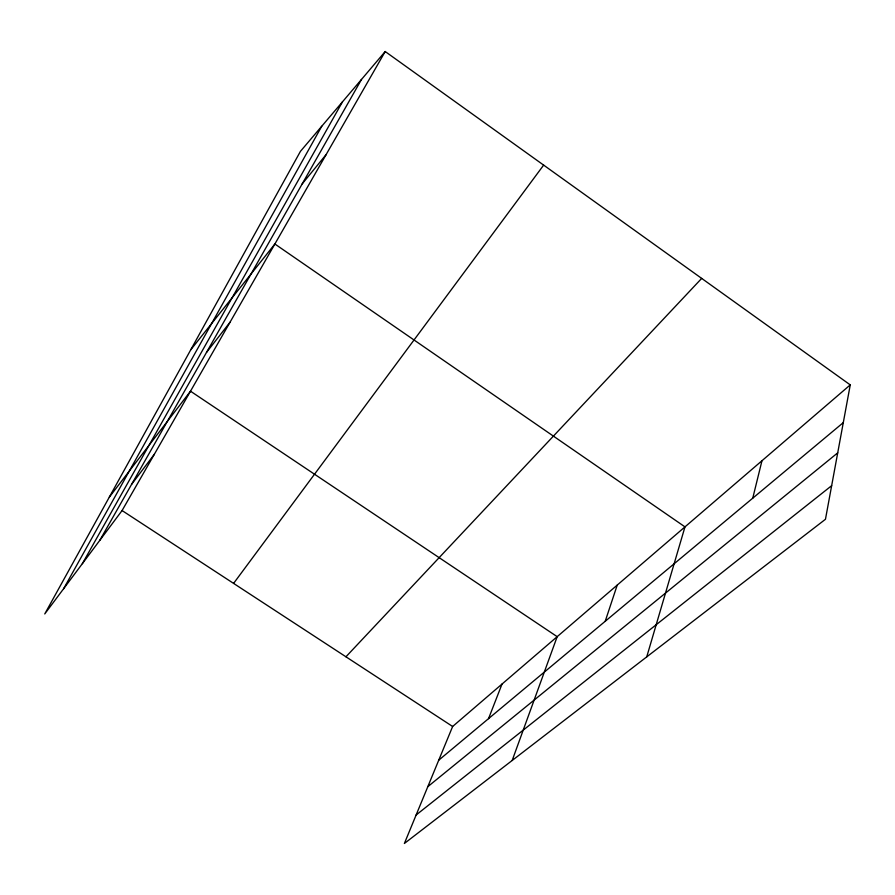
<?xml version="1.0" encoding="UTF-8"?>
<svg xmlns="http://www.w3.org/2000/svg" width="895" height="895" viewBox="0 0 895 895"><rect width="100%" height="100%" fill="white"/><g stroke="black" fill="none" stroke-linecap="round" stroke-linejoin="round"><path stroke-width="1.34" d="M850.25 384.895L825.458 519.279L404.383 843.47L452.635 726.483L850.25 384.895L385.197 51.53L300.44 151.344L44.75 613.948L122.078 510.553L385.197 51.53M752.751 498.179L761.969 460.735M646.738 656.874L684.977 526.875L274.877 243.999L190.78 349.755M605.21 621.287L617.237 585.073M512.175 760.481L557.182 636.669L190.501 391.193L109.324 497.128M488.536 718.64L502.028 684.048M63.623 588.72L321.741 126.262M82.34 563.693L342.472 101.851M99.837 540.289L361.502 79.442M233.595 583.395L543.645 165.116M131.61 484.34L154.332 454.28M206.51 352.417L230.049 322.2M302.219 183.855L326.093 154.634M345.951 656.785L701.68 278.401M438.74 760.191L843.291 422.63M427.799 786.683L837.72 452.848M416.13 814.987L831.668 485.661M122.078 510.553L452.635 726.483"/></g></svg>
